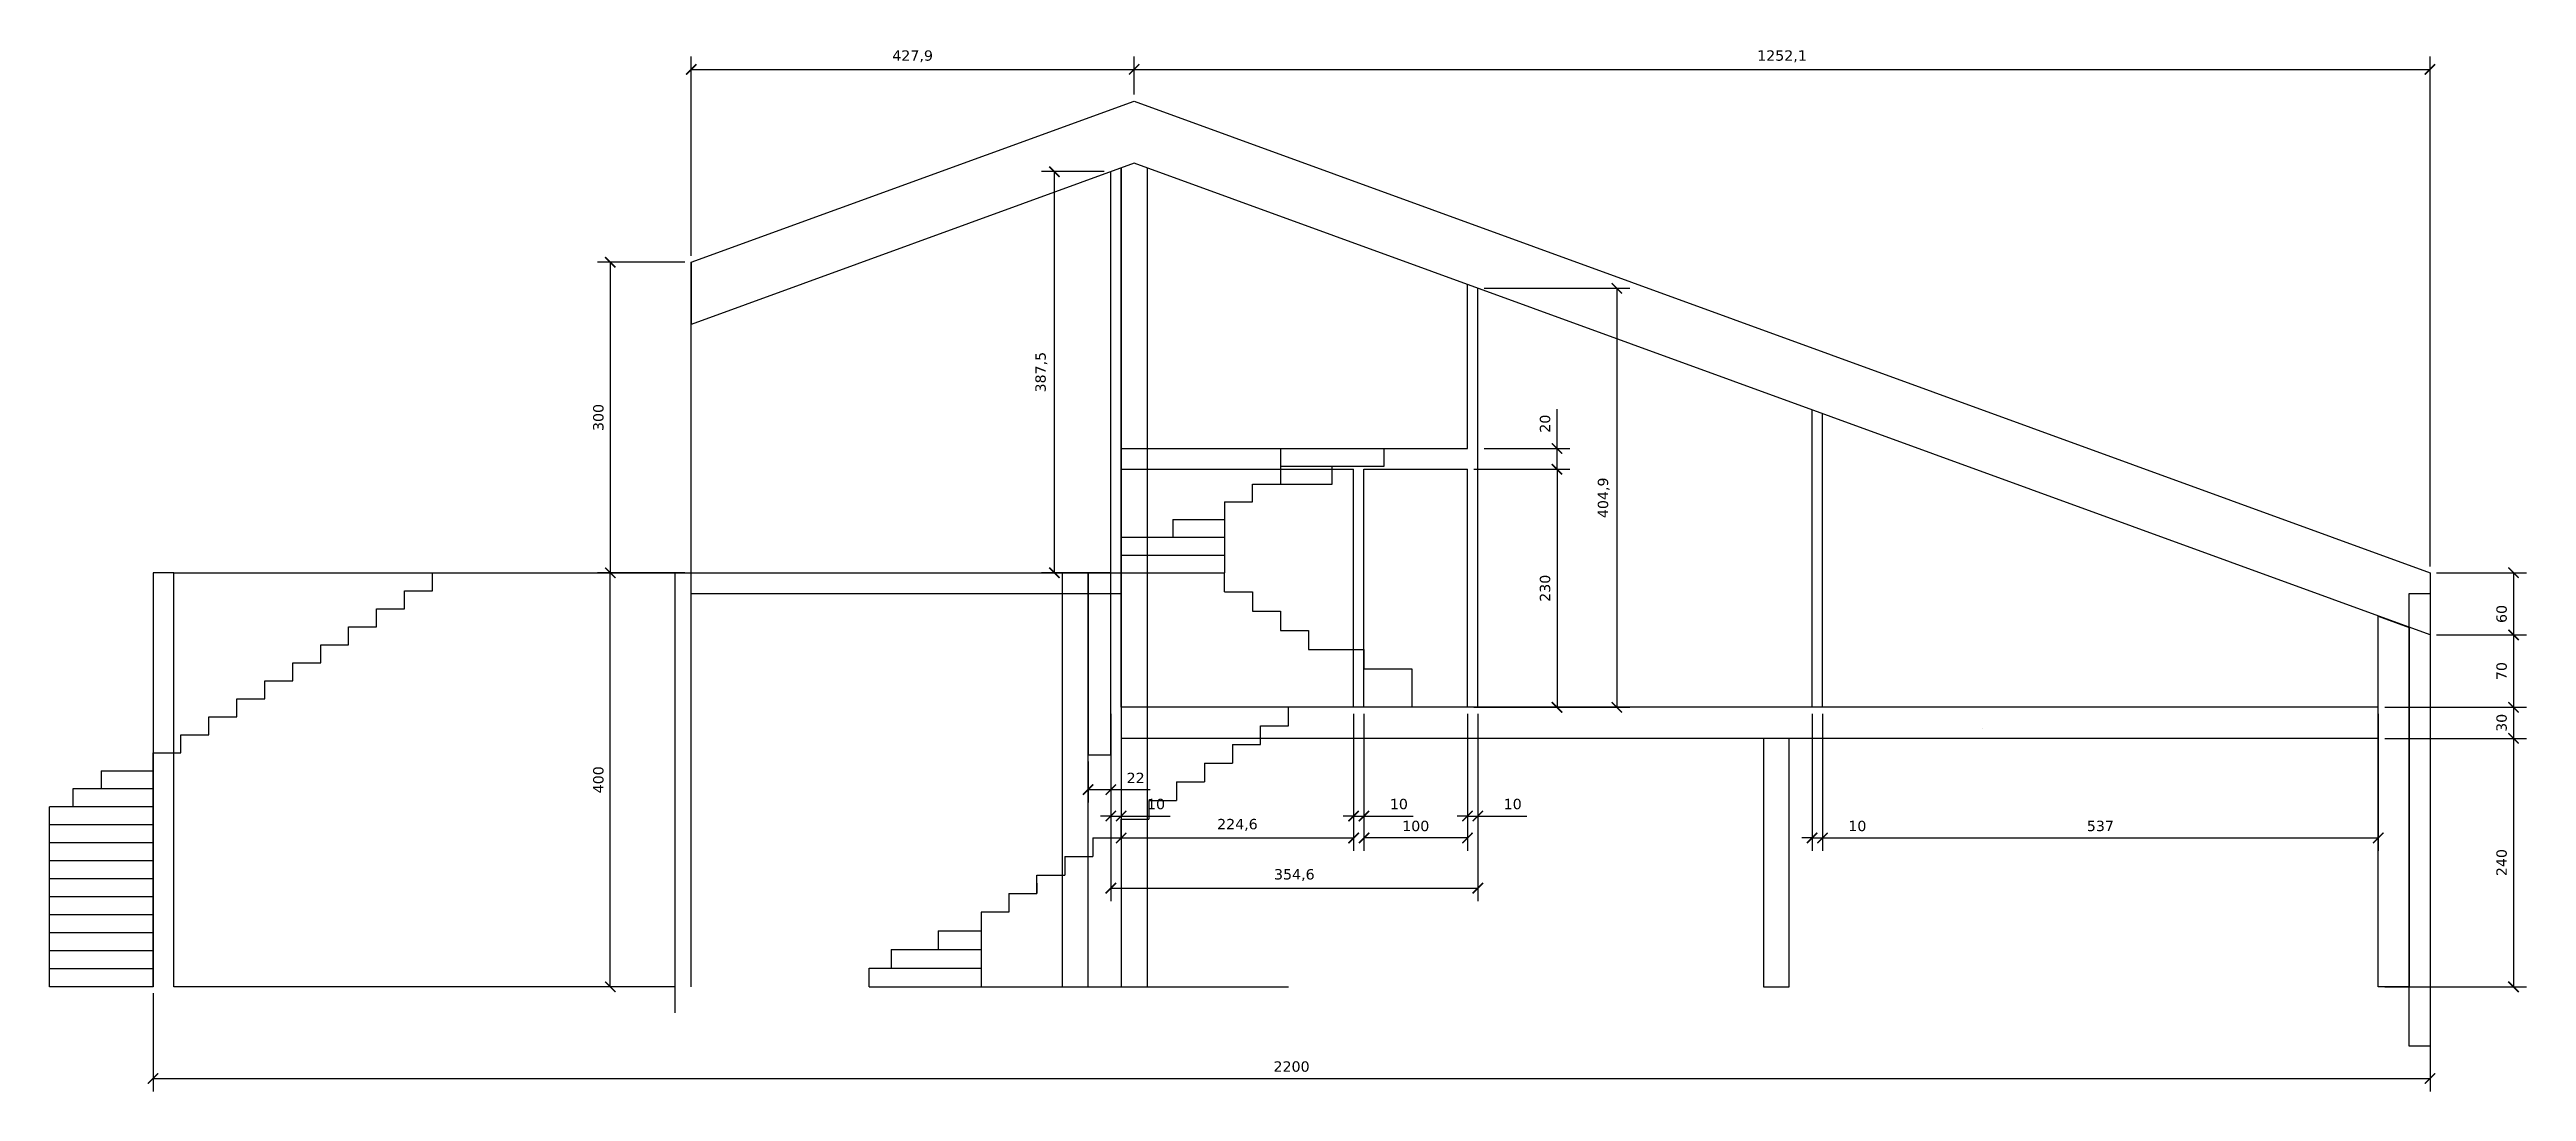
# Model space of a CAD drawing. Header units: centimetres. Extents: x -262314 to 1497847, y -126598 to 219599.
# Drawn here: x 54586 to 78518, y 23937 to 34003 of the extents above; entities that cross this region are included whole.
import ezdxf

# ---------------------------------------------------------------- set-up
doc = ezdxf.new("R2010")
doc.units = ezdxf.units.CM
doc.header["$PDMODE"] = 34
doc.header["$PDSIZE"] = 100
for name, color, linetype in [('A-FP 1', 2, 'Continuous'), ('A-POTEAU', 44, 'Continuous'), ('A-Roof', 2, 'Continuous'), ('A-Wall', 30, 'Continuous'), ('Dimensions', 6, 'Continuous'), ('E-STAIRS', 22, 'Continuous'), ('I-Cloison', 11, 'Continuous'), ('I-STAIRS', 44, 'Continuous'), ('IS-Ouate', 253, 'Continuous'), ('Mur de soutenement', 1, 'Continuous')]:
    doc.layers.add(name, color=color, linetype=linetype)
doc.styles.add('Seb', font='Verdana.ttf')
doc.dimstyles.new('d', dxfattribs={"dimtxt": 1, "dimasz": 1, "dimexe": 1.25, "dimexo": 0.625, "dimtad": 1, "dimdec": 1, "dimlfac": 0.1, "dimtxsty": 'Seb', "dimblk": 'ARCHTICK', "dimblk1": 'ARCHTICK', "dimblk2": 'ARCHTICK', "dimcen": 2.5, "dimclrd": 256, "dimclre": 256, "dimadec": 0, "dimazin": 0, "dimtfac": 1, "dimtdec": 1, "dimtmove": 0, "dimatfit": 3, "dimldrblk": 'ARCHTICK', "dimfxl": 1, "dimlwd": -1, "dimlwe": -1, "dimarcsym": 0})

# ---------------------------------------------------------------- blocks, each defined once
blk = doc.blocks.new('_ArchTick')
at = {"color": 0, "linetype": 'ByBlock', "const_width": 0.15}
blk.add_lwpolyline([(-0.5, -0.5), (0.5, 0.5)], dxfattribs=at)
blk = doc.blocks.new('*D53')
at = {"layer": 'Defpoints', "color": 0, "transparency": 16777216}
for p in [(55586, 24948), (77586, 24948), (77586, 24062)]:
    blk.add_point(p, dxfattribs=at)
at = {"layer": 'Dimensions', "transparency": 16777216}
for p, q in [((55586, 24885), (55586, 23937)), ((77586, 24885), (77586, 23937)), ((55586, 24062), (77586, 24062))]:
    blk.add_line(p, q, dxfattribs=at)
at = {"layer": 'Dimensions', "transparency": 16777216, "xscale": 100, "yscale": 100, "zscale": 100, "rotation": 180}
blk.add_blockref('_ArchTick', (55586, 24062), dxfattribs=at)
at = {"layer": 'Dimensions', "transparency": 16777216, "xscale": 100, "yscale": 100, "zscale": 100}
blk.add_blockref('_ArchTick', (77586, 24062), dxfattribs=at)
at = {"layer": 'Dimensions', "color": 0, "transparency": 16777216, "insert": (66586, 24177), "char_height": 100, "attachment_point": 5, "style": 'Seb'}
blk.add_mtext('2200', dxfattribs=at)
blk = doc.blocks.new('*D54')
at = {"layer": 'Defpoints', "color": 0, "transparency": 16777216}
for p in [(65065, 33811), (65065, 33505), (60786, 31948)]:
    blk.add_point(p, dxfattribs=at)
at = {"layer": 'Dimensions', "transparency": 16777216}
for p, q in [((60786, 32010), (60786, 33936)), ((60786, 33811), (65065, 33811)), ((65065, 33568), (65065, 33936))]:
    blk.add_line(p, q, dxfattribs=at)
at = {"layer": 'Dimensions', "transparency": 16777216, "xscale": 100, "yscale": 100, "zscale": 100, "rotation": 180}
blk.add_blockref('_ArchTick', (60786, 33811), dxfattribs=at)
at = {"layer": 'Dimensions', "transparency": 16777216, "xscale": 100, "yscale": 100, "zscale": 100}
blk.add_blockref('_ArchTick', (65065, 33811), dxfattribs=at)
at = {"layer": 'Dimensions', "color": 0, "transparency": 16777216, "insert": (62925, 33937), "char_height": 100, "attachment_point": 5, "style": 'Seb'}
blk.add_mtext('427,9', dxfattribs=at)
blk = doc.blocks.new('*D55')
at = {"layer": 'Defpoints', "color": 0, "transparency": 16777216}
for p in [(77586, 33811), (65065, 33505), (77586, 28948)]:
    blk.add_point(p, dxfattribs=at)
at = {"layer": 'Dimensions', "transparency": 16777216}
for p, q in [((65065, 33568), (65065, 33936)), ((65065, 33811), (77586, 33811)), ((77586, 29010), (77586, 33936))]:
    blk.add_line(p, q, dxfattribs=at)
at = {"layer": 'Dimensions', "transparency": 16777216, "xscale": 100, "yscale": 100, "zscale": 100, "rotation": 180}
blk.add_blockref('_ArchTick', (65065, 33811), dxfattribs=at)
at = {"layer": 'Dimensions', "transparency": 16777216, "xscale": 100, "yscale": 100, "zscale": 100}
blk.add_blockref('_ArchTick', (77586, 33811), dxfattribs=at)
at = {"layer": 'Dimensions', "color": 0, "transparency": 16777216, "insert": (71325, 33937), "char_height": 100, "attachment_point": 5, "style": 'Seb'}
blk.add_mtext('1252,1', dxfattribs=at)
blk = doc.blocks.new('*D56')
at = {"layer": 'Defpoints', "color": 0, "transparency": 16777216}
for p in [(77086, 27348), (77086, 24948), (78393, 24948)]:
    blk.add_point(p, dxfattribs=at)
at = {"layer": 'Dimensions', "transparency": 16777216}
for p, q in [((77148, 27348), (78518, 27348)), ((78393, 27348), (78393, 24948)), ((77148, 24948), (78518, 24948))]:
    blk.add_line(p, q, dxfattribs=at)
at = {"layer": 'Dimensions', "transparency": 16777216, "xscale": 100, "yscale": 100, "zscale": 100}
for p, rotation in [((78393, 27348), 90), ((78393, 24948), 270)]:
    blk.add_blockref('_ArchTick', p, dxfattribs=dict(at, rotation=rotation))
at = {"layer": 'Dimensions', "color": 0, "transparency": 16777216, "insert": (78278, 26148), "char_height": 100, "attachment_point": 5, "rotation": 90, "style": 'Seb'}
blk.add_mtext('240', dxfattribs=at)
blk = doc.blocks.new('*D57')
at = {"layer": 'Defpoints', "color": 0, "transparency": 16777216}
for p in [(77086, 27648), (77086, 27348), (78393, 27348)]:
    blk.add_point(p, dxfattribs=at)
at = {"layer": 'Dimensions', "transparency": 16777216}
for p, q in [((77148, 27648), (78518, 27648)), ((78393, 27648), (78393, 27348)), ((77148, 27348), (78518, 27348))]:
    blk.add_line(p, q, dxfattribs=at)
at = {"layer": 'Dimensions', "transparency": 16777216, "xscale": 100, "yscale": 100, "zscale": 100}
for p, rotation in [((78393, 27648), 90), ((78393, 27348), 270)]:
    blk.add_blockref('_ArchTick', p, dxfattribs=dict(at, rotation=rotation))
at = {"layer": 'Dimensions', "color": 0, "transparency": 16777216, "insert": (78278, 27498), "char_height": 100, "attachment_point": 5, "rotation": 90, "style": 'Seb'}
blk.add_mtext('30', dxfattribs=at)
blk = doc.blocks.new('*D58')
at = {"layer": 'Defpoints', "color": 0, "transparency": 16777216}
for p in [(71716, 27648), (77086, 27648), (77086, 26386)]:
    blk.add_point(p, dxfattribs=at)
at = {"layer": 'Dimensions', "transparency": 16777216}
for p, q in [((71716, 27585), (71716, 26261)), ((77086, 27585), (77086, 26261)), ((71716, 26386), (77086, 26386))]:
    blk.add_line(p, q, dxfattribs=at)
at = {"layer": 'Dimensions', "transparency": 16777216, "xscale": 100, "yscale": 100, "zscale": 100, "rotation": 180}
blk.add_blockref('_ArchTick', (71716, 26386), dxfattribs=at)
at = {"layer": 'Dimensions', "transparency": 16777216, "xscale": 100, "yscale": 100, "zscale": 100}
blk.add_blockref('_ArchTick', (77086, 26386), dxfattribs=at)
at = {"layer": 'Dimensions', "color": 0, "transparency": 16777216, "insert": (74401, 26501), "char_height": 100, "attachment_point": 5, "style": 'Seb'}
blk.add_mtext('537', dxfattribs=at)
blk = doc.blocks.new('*D59')
at = {"layer": 'Defpoints', "color": 0, "transparency": 16777216}
for p in [(71616, 27648), (71716, 27648), (71716, 26386)]:
    blk.add_point(p, dxfattribs=at)
at = {"layer": 'Dimensions', "transparency": 16777216}
for p, q in [((71616, 27585), (71616, 26261)), ((71716, 27585), (71716, 26261)), ((71616, 26386), (71516, 26386)), ((71616, 26386), (71716, 26386)), ((71716, 26386), (72190, 26386))]:
    blk.add_line(p, q, dxfattribs=at)
at = {"layer": 'Dimensions', "transparency": 16777216, "xscale": 100, "yscale": 100, "zscale": 100}
blk.add_blockref('_ArchTick', (71616, 26386), dxfattribs=at)
at = {"layer": 'Dimensions', "transparency": 16777216, "xscale": 100, "yscale": 100, "zscale": 100, "rotation": 180}
blk.add_blockref('_ArchTick', (71716, 26386), dxfattribs=at)
at = {"layer": 'Dimensions', "color": 0, "transparency": 16777216, "insert": (72053, 26501), "char_height": 100, "attachment_point": 5, "style": 'Seb'}
blk.add_mtext('10', dxfattribs=at)
blk = doc.blocks.new('*D60')
at = {"layer": 'Defpoints', "color": 0, "transparency": 16777216}
for p in [(77586, 28348), (77586, 27648), (78393, 27648)]:
    blk.add_point(p, dxfattribs=at)
at = {"layer": 'Dimensions', "transparency": 16777216}
for p, q in [((77648, 28348), (78518, 28348)), ((78393, 28348), (78393, 27648)), ((77648, 27648), (78518, 27648))]:
    blk.add_line(p, q, dxfattribs=at)
at = {"layer": 'Dimensions', "transparency": 16777216, "xscale": 100, "yscale": 100, "zscale": 100}
for p, rotation in [((78393, 28348), 90), ((78393, 27648), 270)]:
    blk.add_blockref('_ArchTick', p, dxfattribs=dict(at, rotation=rotation))
at = {"layer": 'Dimensions', "color": 0, "transparency": 16777216, "insert": (78278, 27998), "char_height": 100, "attachment_point": 5, "rotation": 90, "style": 'Seb'}
blk.add_mtext('70', dxfattribs=at)
blk = doc.blocks.new('*D61')
at = {"layer": 'Defpoints', "color": 0, "transparency": 16777216}
for p in [(77586, 28948), (77586, 28348), (78393, 28348)]:
    blk.add_point(p, dxfattribs=at)
at = {"layer": 'Dimensions', "transparency": 16777216}
for p, q in [((77648, 28948), (78518, 28948)), ((78393, 28948), (78393, 28348)), ((77648, 28348), (78518, 28348))]:
    blk.add_line(p, q, dxfattribs=at)
at = {"layer": 'Dimensions', "transparency": 16777216, "xscale": 100, "yscale": 100, "zscale": 100}
for p, rotation in [((78393, 28948), 90), ((78393, 28348), 270)]:
    blk.add_blockref('_ArchTick', p, dxfattribs=dict(at, rotation=rotation))
at = {"layer": 'Dimensions', "color": 0, "transparency": 16777216, "insert": (78278, 28550), "char_height": 100, "attachment_point": 5, "rotation": 90, "style": 'Seb'}
blk.add_mtext('60', dxfattribs=at)
blk = doc.blocks.new('*D62')
at = {"layer": 'Defpoints', "color": 0, "transparency": 16777216}
for p in [(67286, 27648), (68286, 27648), (67286, 26386)]:
    blk.add_point(p, dxfattribs=at)
at = {"layer": 'Dimensions', "transparency": 16777216}
for p, q in [((67286, 27585), (67286, 26261)), ((68286, 27585), (68286, 26261)), ((68286, 26386), (67286, 26386))]:
    blk.add_line(p, q, dxfattribs=at)
at = {"layer": 'Dimensions', "transparency": 16777216, "xscale": 100, "yscale": 100, "zscale": 100, "rotation": 180}
blk.add_blockref('_ArchTick', (67286, 26386), dxfattribs=at)
at = {"layer": 'Dimensions', "transparency": 16777216, "xscale": 100, "yscale": 100, "zscale": 100}
blk.add_blockref('_ArchTick', (68286, 26386), dxfattribs=at)
at = {"layer": 'Dimensions', "color": 0, "transparency": 16777216, "insert": (67786, 26501), "char_height": 100, "attachment_point": 5, "style": 'Seb'}
blk.add_mtext('100', dxfattribs=at)
blk = doc.blocks.new('*D63')
at = {"layer": 'Defpoints', "color": 0, "transparency": 16777216}
for p in [(67186, 27648), (67286, 27648), (67286, 26598)]:
    blk.add_point(p, dxfattribs=at)
at = {"layer": 'Dimensions', "transparency": 16777216}
for p, q in [((67186, 27585), (67186, 26473)), ((67286, 27585), (67286, 26473)), ((67186, 26598), (67086, 26598)), ((67186, 26598), (67286, 26598)), ((67286, 26598), (67760, 26598))]:
    blk.add_line(p, q, dxfattribs=at)
at = {"layer": 'Dimensions', "transparency": 16777216, "xscale": 100, "yscale": 100, "zscale": 100}
blk.add_blockref('_ArchTick', (67186, 26598), dxfattribs=at)
at = {"layer": 'Dimensions', "transparency": 16777216, "xscale": 100, "yscale": 100, "zscale": 100, "rotation": 180}
blk.add_blockref('_ArchTick', (67286, 26598), dxfattribs=at)
at = {"layer": 'Dimensions', "color": 0, "transparency": 16777216, "insert": (67623, 26713), "char_height": 100, "attachment_point": 5, "style": 'Seb'}
blk.add_mtext('10', dxfattribs=at)
blk = doc.blocks.new('*D64')
at = {"layer": 'Defpoints', "color": 0, "transparency": 16777216}
for p in [(68286, 27648), (68386, 27648), (68386, 26598)]:
    blk.add_point(p, dxfattribs=at)
at = {"layer": 'Dimensions', "transparency": 16777216}
for p, q in [((68286, 27585), (68286, 26473)), ((68386, 27585), (68386, 26473)), ((68286, 26598), (68186, 26598)), ((68286, 26598), (68386, 26598)), ((68386, 26598), (68860, 26598))]:
    blk.add_line(p, q, dxfattribs=at)
at = {"layer": 'Dimensions', "transparency": 16777216, "xscale": 100, "yscale": 100, "zscale": 100}
blk.add_blockref('_ArchTick', (68286, 26598), dxfattribs=at)
at = {"layer": 'Dimensions', "transparency": 16777216, "xscale": 100, "yscale": 100, "zscale": 100, "rotation": 180}
blk.add_blockref('_ArchTick', (68386, 26598), dxfattribs=at)
at = {"layer": 'Dimensions', "color": 0, "transparency": 16777216, "insert": (68723, 26713), "char_height": 100, "attachment_point": 5, "style": 'Seb'}
blk.add_mtext('10', dxfattribs=at)
blk = doc.blocks.new('*D65')
at = {"layer": 'Defpoints', "color": 0, "transparency": 16777216}
for p in [(64940, 27648), (67186, 27648), (67186, 26386)]:
    blk.add_point(p, dxfattribs=at)
at = {"layer": 'Dimensions', "transparency": 16777216}
for p, q in [((64940, 27585), (64940, 26261)), ((67186, 27585), (67186, 26261)), ((64940, 26386), (67186, 26386))]:
    blk.add_line(p, q, dxfattribs=at)
at = {"layer": 'Dimensions', "transparency": 16777216, "xscale": 100, "yscale": 100, "zscale": 100, "rotation": 180}
blk.add_blockref('_ArchTick', (64940, 26386), dxfattribs=at)
at = {"layer": 'Dimensions', "transparency": 16777216, "xscale": 100, "yscale": 100, "zscale": 100}
blk.add_blockref('_ArchTick', (67186, 26386), dxfattribs=at)
at = {"layer": 'Dimensions', "color": 0, "transparency": 16777216, "insert": (66063, 26512), "char_height": 100, "attachment_point": 5, "style": 'Seb'}
blk.add_mtext('224,6', dxfattribs=at)
blk = doc.blocks.new('*D66')
at = {"layer": 'Defpoints', "color": 0, "transparency": 16777216}
for p in [(64840, 27648), (64940, 27648), (64940, 26598)]:
    blk.add_point(p, dxfattribs=at)
at = {"layer": 'Dimensions', "transparency": 16777216}
for p, q in [((64840, 27585), (64840, 26473)), ((64940, 27585), (64940, 26473)), ((64840, 26598), (64740, 26598)), ((64840, 26598), (64940, 26598)), ((64940, 26598), (65414, 26598))]:
    blk.add_line(p, q, dxfattribs=at)
at = {"layer": 'Dimensions', "transparency": 16777216, "xscale": 100, "yscale": 100, "zscale": 100}
blk.add_blockref('_ArchTick', (64840, 26598), dxfattribs=at)
at = {"layer": 'Dimensions', "transparency": 16777216, "xscale": 100, "yscale": 100, "zscale": 100, "rotation": 180}
blk.add_blockref('_ArchTick', (64940, 26598), dxfattribs=at)
at = {"layer": 'Dimensions', "color": 0, "transparency": 16777216, "insert": (65277, 26713), "char_height": 100, "attachment_point": 5, "style": 'Seb'}
blk.add_mtext('10', dxfattribs=at)
blk = doc.blocks.new('*D67')
at = {"layer": 'Defpoints', "color": 0, "transparency": 16777216}
for p in [(64620, 27188), (64840, 27188), (64840, 26853)]:
    blk.add_point(p, dxfattribs=at)
at = {"layer": 'Dimensions', "transparency": 16777216}
for p, q in [((64620, 27125), (64620, 26728)), ((64840, 27125), (64840, 26728)), ((64620, 26853), (64840, 26853)), ((64840, 26853), (65221, 26853))]:
    blk.add_line(p, q, dxfattribs=at)
at = {"layer": 'Dimensions', "transparency": 16777216, "xscale": 100, "yscale": 100, "zscale": 100, "rotation": 180}
blk.add_blockref('_ArchTick', (64620, 26853), dxfattribs=at)
at = {"layer": 'Dimensions', "transparency": 16777216, "xscale": 100, "yscale": 100, "zscale": 100}
blk.add_blockref('_ArchTick', (64840, 26853), dxfattribs=at)
at = {"layer": 'Dimensions', "color": 0, "transparency": 16777216, "insert": (65080, 26966), "char_height": 100, "attachment_point": 5, "style": 'Seb'}
blk.add_mtext('22', dxfattribs=at)
blk = doc.blocks.new('*D68')
at = {"layer": 'Defpoints', "color": 0, "transparency": 16777216}
for p in [(68386, 31696), (68386, 27648), (69729, 27648)]:
    blk.add_point(p, dxfattribs=at)
at = {"layer": 'Dimensions', "transparency": 16777216}
for p, q in [((68448, 31696), (69854, 31696)), ((69729, 31696), (69729, 27648)), ((68448, 27648), (69854, 27648))]:
    blk.add_line(p, q, dxfattribs=at)
at = {"layer": 'Dimensions', "transparency": 16777216, "xscale": 100, "yscale": 100, "zscale": 100}
for p, rotation in [((69729, 31696), 90), ((69729, 27648), 270)]:
    blk.add_blockref('_ArchTick', p, dxfattribs=dict(at, rotation=rotation))
at = {"layer": 'Dimensions', "color": 0, "transparency": 16777216, "insert": (69603, 29672), "char_height": 100, "attachment_point": 5, "rotation": 90, "style": 'Seb'}
blk.add_mtext('404,9', dxfattribs=at)
blk = doc.blocks.new('*D69')
at = {"layer": 'Defpoints', "color": 0, "transparency": 16777216}
for p in [(68286, 29948), (68286, 27648), (69151, 27648)]:
    blk.add_point(p, dxfattribs=at)
at = {"layer": 'Dimensions', "transparency": 16777216}
for p, q in [((68348, 29948), (69276, 29948)), ((69151, 29948), (69151, 27648)), ((68348, 27648), (69276, 27648))]:
    blk.add_line(p, q, dxfattribs=at)
at = {"layer": 'Dimensions', "transparency": 16777216, "xscale": 100, "yscale": 100, "zscale": 100}
for p, rotation in [((69151, 29948), 90), ((69151, 27648), 270)]:
    blk.add_blockref('_ArchTick', p, dxfattribs=dict(at, rotation=rotation))
at = {"layer": 'Dimensions', "color": 0, "transparency": 16777216, "insert": (69036, 28798), "char_height": 100, "attachment_point": 5, "rotation": 90, "style": 'Seb'}
blk.add_mtext('230', dxfattribs=at)
blk = doc.blocks.new('*D70')
at = {"layer": 'Defpoints', "color": 0, "transparency": 16777216}
for p in [(64840, 27648), (68386, 27648), (68386, 25901)]:
    blk.add_point(p, dxfattribs=at)
at = {"layer": 'Dimensions', "transparency": 16777216}
for p, q in [((64840, 27585), (64840, 25776)), ((68386, 27585), (68386, 25776)), ((64840, 25901), (68386, 25901))]:
    blk.add_line(p, q, dxfattribs=at)
at = {"layer": 'Dimensions', "transparency": 16777216, "xscale": 100, "yscale": 100, "zscale": 100, "rotation": 180}
blk.add_blockref('_ArchTick', (64840, 25901), dxfattribs=at)
at = {"layer": 'Dimensions', "transparency": 16777216, "xscale": 100, "yscale": 100, "zscale": 100}
blk.add_blockref('_ArchTick', (68386, 25901), dxfattribs=at)
at = {"layer": 'Dimensions', "color": 0, "transparency": 16777216, "insert": (66613, 26027), "char_height": 100, "attachment_point": 5, "style": 'Seb'}
blk.add_mtext('354,6', dxfattribs=at)
blk = doc.blocks.new('*D71')
at = {"layer": 'Defpoints', "color": 0, "transparency": 16777216}
for p in [(68386, 30148), (68386, 29948), (69151, 30148)]:
    blk.add_point(p, dxfattribs=at)
at = {"layer": 'Dimensions', "transparency": 16777216}
for p, q in [((69151, 30148), (69151, 30529)), ((68448, 30148), (69276, 30148)), ((68448, 29948), (69276, 29948)), ((69151, 29948), (69151, 30148))]:
    blk.add_line(p, q, dxfattribs=at)
at = {"layer": 'Dimensions', "transparency": 16777216, "xscale": 100, "yscale": 100, "zscale": 100}
for p, rotation in [((69151, 30148), 90), ((69151, 29948), 270)]:
    blk.add_blockref('_ArchTick', p, dxfattribs=dict(at, rotation=rotation))
at = {"layer": 'Dimensions', "color": 0, "transparency": 16777216, "insert": (69036, 30388), "char_height": 100, "attachment_point": 5, "rotation": 90, "style": 'Seb'}
blk.add_mtext('20', dxfattribs=at)
blk = doc.blocks.new('*D72')
at = {"layer": 'Defpoints', "color": 0, "transparency": 16777216}
for p in [(64295, 32823), (64840, 32823), (64840, 28948)]:
    blk.add_point(p, dxfattribs=at)
at = {"layer": 'Dimensions', "transparency": 16777216}
for p, q in [((64777, 32823), (64170, 32823)), ((64295, 28948), (64295, 32823)), ((64777, 28948), (64170, 28948))]:
    blk.add_line(p, q, dxfattribs=at)
at = {"layer": 'Dimensions', "transparency": 16777216, "xscale": 100, "yscale": 100, "zscale": 100}
for p, rotation in [((64295, 32823), 90), ((64295, 28948), 270)]:
    blk.add_blockref('_ArchTick', p, dxfattribs=dict(at, rotation=rotation))
at = {"layer": 'Dimensions', "color": 0, "transparency": 16777216, "insert": (64169, 30886), "char_height": 100, "attachment_point": 5, "rotation": 90, "style": 'Seb'}
blk.add_mtext('387,5', dxfattribs=at)
blk = doc.blocks.new('*D73')
at = {"layer": 'Defpoints', "color": 0, "transparency": 16777216}
for p in [(60786, 31948), (60004, 28948), (60786, 28948)]:
    blk.add_point(p, dxfattribs=at)
at = {"layer": 'Dimensions', "transparency": 16777216}
for p, q in [((60723, 31948), (59879, 31948)), ((60004, 31948), (60004, 28948)), ((60723, 28948), (59879, 28948))]:
    blk.add_line(p, q, dxfattribs=at)
at = {"layer": 'Dimensions', "transparency": 16777216, "xscale": 100, "yscale": 100, "zscale": 100}
for p, rotation in [((60004, 31948), 90), ((60004, 28948), 270)]:
    blk.add_blockref('_ArchTick', p, dxfattribs=dict(at, rotation=rotation))
at = {"layer": 'Dimensions', "color": 0, "transparency": 16777216, "insert": (59889, 30448), "char_height": 100, "attachment_point": 5, "rotation": 90, "style": 'Seb'}
blk.add_mtext('300', dxfattribs=at)
blk = doc.blocks.new('*D74')
at = {"layer": 'Defpoints', "color": 0, "transparency": 16777216}
for p in [(60004, 28948), (60626, 28948), (60626, 24948)]:
    blk.add_point(p, dxfattribs=at)
at = {"layer": 'Dimensions', "transparency": 16777216}
for p, q in [((60563, 28948), (59879, 28948)), ((60004, 24948), (60004, 28948)), ((60563, 24948), (59879, 24948))]:
    blk.add_line(p, q, dxfattribs=at)
at = {"layer": 'Dimensions', "transparency": 16777216, "xscale": 100, "yscale": 100, "zscale": 100}
for p, rotation in [((60004, 28948), 90), ((60004, 24948), 270)]:
    blk.add_blockref('_ArchTick', p, dxfattribs=dict(at, rotation=rotation))
at = {"layer": 'Dimensions', "color": 0, "transparency": 16777216, "insert": (59889, 26948), "char_height": 100, "attachment_point": 5, "rotation": 90, "style": 'Seb'}
blk.add_mtext('400', dxfattribs=at)

msp = doc.modelspace()

# ---------------------------------------------------------------- linework, layer by layer
at = {"layer": 'A-FP 1'}
for p, q in [((55785.97, 28947.96), (60785.97, 28947.96)), ((60785.97, 28947.96), (64939.76, 28947.96)), ((60785.97, 28747.96), (64939.76, 28747.96))]:
    msp.add_line(p, q, dxfattribs=at)
at = {"layer": 'A-POTEAU'}
for p, q in [((64939.76, 32859.82), (64939.76, 28947.96)), ((64939.76, 32859.82), (64939.76, 24947.96)), ((65189.76, 32859.82), (65189.76, 24947.96))]:
    msp.add_line(p, q, dxfattribs=at)
at = {"layer": 'A-Roof'}
for q in [(65064.76, 33505.31), (60785.97, 31347.96)]:
    msp.add_line((60785.97, 31947.96), q, dxfattribs=at)
for points in [[(65064.76, 32905.31), (60785.97, 31347.96), (60785.97, 31947.96), (65064.76, 33505.31), (77585.97, 28947.96), (77585.97, 28347.96)], [(77385.97, 28420.76), (77385.97, 24947.96), (77085.97, 24947.96), (77085.97, 28529.95)]]:
    msp.add_lwpolyline(points, close=True, dxfattribs=at)
at = {"layer": 'A-Wall'}
for p, q in [((60785.97, 24947.96), (60785.97, 31947.96)), ((60625.97, 28947.96), (60625.97, 24697.96))]:
    msp.add_line(p, q, dxfattribs=at)
at = {"layer": 'E-STAIRS'}
for p, q in [((58015.97, 28600.14), (58015.97, 28774.05)), ((58015.97, 28774.05), (58285.97, 28774.05)), ((58285.97, 28774.05), (58285.97, 28947.96)), ((58285.97, 28947.96), (58555.97, 28947.96)), ((57746.29, 28426.22), (57746.29, 28600.14)), ((57746.29, 28600.14), (58015.97, 28600.14)), ((57205.97, 28078.4), (57205.97, 28252.31)), ((57205.97, 28252.31), (57475.97, 28252.31)), ((57475.97, 28252.31), (57475.97, 28426.22)), ((57475.97, 28426.22), (57746.29, 28426.22)), ((56935.97, 27904.49), (56935.97, 28078.4)), ((56935.97, 28078.4), (57205.97, 28078.4)), ((56665.97, 27730.57), (56665.97, 27904.49)), ((56665.97, 27904.49), (56935.97, 27904.49)), ((56125.97, 27382.75), (56125.97, 27556.66)), ((56125.97, 27556.66), (56395.97, 27556.66)), ((56395.97, 27556.66), (56395.97, 27730.57)), ((56395.97, 27556.66), (56395.97, 27730.57)), ((56395.97, 27556.66), (56395.97, 27730.57)), ((56395.97, 27730.57), (56665.97, 27730.57)), ((55855.97, 27382.75), (56125.97, 27382.75)), ((55855.97, 27208.83), (55855.97, 27382.75)), ((55855.97, 27208.83), (55855.97, 27382.75)), ((55855.97, 27208.83), (55855.97, 27382.75)), ((55585.97, 24947.96), (55585.97, 27208.83)), ((55585.97, 27034.92), (55585.97, 27208.83)), ((55585.97, 27208.83), (55855.97, 27208.83)), ((55585.97, 26861.01), (54810.97, 26861.01)), ((54810.97, 26861.01), (54810.97, 26687.09)), ((55085.97, 27034.92), (55585.97, 27034.92)), ((55085.97, 27034.92), (55085.97, 26861.01)), ((55315.97, 27034.92), (55585.97, 27034.92)), ((55585.97, 27034.92), (55585.97, 24947.96)), ((54585.97, 24947.96), (54585.97, 26687.09)), ((55585.97, 26687.09), (54585.97, 26687.09)), ((55585.97, 26513.18), (54585.97, 26513.18)), ((55585.97, 26339.27), (54585.97, 26339.27)), ((55585.97, 26165.35), (54585.97, 26165.35)), ((55585.97, 25991.44), (54585.97, 25991.44)), ((55585.97, 25817.53), (54585.97, 25817.53)), ((55585.97, 25643.62), (54585.97, 25643.62)), ((55585.97, 25469.7), (54585.97, 25469.7)), ((55585.97, 25295.79), (54585.97, 25295.79)), ((55585.97, 25121.88), (54585.97, 25121.88)), ((55585.97, 24947.96), (54585.97, 24947.96)), ((60625.97, 24947.96), (55785.97, 24947.96))]:
    msp.add_line(p, q, dxfattribs=at)
at = {"layer": 'I-Cloison'}
for p, q in [((64839.76, 27647.96), (64839.76, 32823.42)), ((64939.76, 27647.96), (64939.76, 32859.82)), ((68285.98, 30147.96), (68285.98, 31732.89)), ((68385.98, 27647.96), (68385.98, 31696.49)), ((71615.57, 27647.96), (71615.57, 30521.01)), ((71715.57, 27647.96), (71715.57, 30484.62)), ((64939.76, 30147.96), (68285.98, 30147.96)), ((64939.76, 29947.96), (67185.98, 29947.96)), ((67185.98, 27647.96), (67185.98, 29947.96)), ((67285.98, 27647.96), (67285.98, 29947.96)), ((67285.98, 29947.96), (68285.98, 29947.96)), ((68285.98, 27647.96), (68285.98, 29947.96)), ((68385.98, 27647.96), (68385.98, 29747.96)), ((77085.97, 27647.96), (64939.76, 27647.96)), ((77085.97, 27347.96), (64939.76, 27347.96)), ((73257.47, 27447.96), (73257.47, 27447.96))]:
    msp.add_line(p, q, dxfattribs=at)
at = {"layer": 'I-STAIRS'}
for p, q in [((66479.76, 30147.96), (66479.76, 29805.11)), ((66479.76, 30147.96), (67479.76, 30147.96)), ((66479.76, 29976.53), (67479.76, 29976.53)), ((66979.76, 29805.11), (66979.76, 29976.53)), ((67479.76, 29976.53), (67479.76, 30147.96)), ((66209.76, 29805.11), (66979.76, 29805.11)), ((66209.76, 29633.68), (66209.76, 29805.11)), ((65439.76, 29462.25), (65939.76, 29462.25)), ((65439.76, 29462.25), (65439.76, 29290.82)), ((65939.76, 29633.68), (66209.76, 29633.68)), ((65939.76, 29633.68), (65939.76, 28947.96)), ((64939.76, 29290.82), (65939.76, 29290.82)), ((64939.76, 29290.82), (64939.76, 28947.96)), ((64939.76, 29119.39), (65939.76, 29119.39)), ((64939.76, 27647.96), (64939.76, 28947.96)), ((64939.76, 28947.96), (65939.76, 28947.96)), ((65939.76, 28762.25), (65939.76, 28947.96)), ((66555.97, 27467.96), (66555.97, 27647.96)), ((66015.97, 27287.96), (66015.97, 27107.96)), ((66015.97, 27287.96), (66285.97, 27287.96)), ((66285.97, 27287.96), (66285.97, 27467.96)), ((66285.97, 27467.96), (66555.97, 27467.96)), ((65745.97, 27107.96), (65745.97, 26927.96)), ((65745.97, 27107.96), (66015.97, 27107.96)), ((65475.97, 26927.96), (65475.97, 26747.96)), ((65475.97, 26927.96), (65745.97, 26927.96)), ((64935.97, 26567.96), (64935.97, 26387.96)), ((64935.97, 26567.96), (65205.97, 26567.96)), ((65205.97, 26747.96), (65205.97, 26567.96)), ((65205.97, 26747.96), (65475.97, 26747.96)), ((64665.97, 26387.96), (64665.97, 26207.96)), ((64665.97, 26387.96), (64935.97, 26387.96)), ((64395.97, 26207.96), (64395.97, 26027.96)), ((64395.97, 26207.96), (64665.97, 26207.96)), ((63855.97, 25847.96), (64125.97, 25847.96)), ((63855.97, 25847.96), (63855.97, 25667.96)), ((64125.97, 25847.96), (64125.97, 26027.96)), ((64125.97, 26027.96), (64395.97, 26027.96)), ((64125.97, 25947.96), (64125.97, 25847.96)), ((63585.97, 25667.96), (63585.97, 24947.96)), ((63855.97, 25667.96), (63585.97, 25667.96)), ((63171.76, 25487.96), (63585.97, 25487.96)), ((63171.76, 25487.96), (63171.76, 25307.96)), ((62716.34, 25307.96), (63585.97, 25307.96)), ((62716.34, 25307.96), (62716.34, 25127.96)), ((62505.97, 25127.96), (63585.97, 25127.96)), ((62505.97, 24947.96), (62505.97, 25127.96)), ((62505.97, 24947.96), (66555.97, 24947.96))]:
    msp.add_line(p, q, dxfattribs=at)
for points in [[(65939.76, 28762.25), (66209.76, 28762.25), (66209.76, 28576.53), (66479.76, 28576.53), (66479.76, 28390.82), (66749.76, 28390.82), (66749.76, 28205.11)], [(66749.76, 28205.11), (67285.98, 28205.11), (67285.98, 28019.39), (67749.76, 28019.39), (67749.76, 27647.96)]]:
    msp.add_lwpolyline(points, dxfattribs=at)
at = {"layer": 'IS-Ouate'}
msp.add_lwpolyline([(64839.76, 27187.96), (64839.76, 28947.96), (64619.76, 28947.96), (64619.76, 27187.96)], close=True, dxfattribs=at)
at = {"layer": 'Mur de soutenement'}
for p, q in [((55785.97, 28947.96), (55585.97, 28947.96)), ((55585.97, 28947.96), (55585.97, 24947.96)), ((55785.97, 24947.96), (55785.97, 28947.96))]:
    msp.add_line(p, q, dxfattribs=at)
for points in [[(64369.76, 24947.96), (64619.76, 24947.96), (64619.76, 28947.96), (64369.76, 28947.96)], [(64369.76, 24947.96), (64619.76, 24947.96), (64619.76, 28947.96), (64369.76, 28947.96)], [(77585.97, 24373.83), (77385.97, 24373.83), (77385.97, 28747.96), (77585.97, 28747.96)], [(71145.57, 24947.96), (71395.57, 24947.96), (71395.57, 27347.96), (71145.57, 27347.96)]]:
    msp.add_lwpolyline(points, close=True, dxfattribs=at)

# ---------------------------------------------------------------- dimensions: what is measured, and where the dimension line sits
at = {"layer": 'Dimensions'}
for base, p1, p2, picture, middle in [((65064.76, 33810.8), (60785.97, 31947.96), (65064.76, 33505.31), '*D54', (62925.37, 33937.1)), ((77585.97, 33810.8), (65064.76, 33505.31), (77585.97, 28947.96), '*D55', (71325.37, 33937.1)), ((64939.76, 26597.85), (64839.76, 27647.96), (64939.76, 27647.96), '*D66', (65276.81, 26712.73)), ((68385.98, 25901.02), (64839.76, 27647.96), (68385.98, 27647.96), '*D70', (66612.87, 26027.32)), ((67185.98, 26385.82), (64939.76, 27647.96), (67185.98, 27647.96), '*D65', (66062.87, 26512.12)), ((67285.98, 26597.85), (67185.98, 27647.96), (67285.98, 27647.96), '*D63', (67623.02, 26712.73)), ((67285.98, 26385.82), (68285.98, 27647.96), (67285.98, 27647.96), '*D62', (67785.98, 26500.7)), ((68385.98, 26597.85), (68285.98, 27647.96), (68385.98, 27647.96), '*D64', (68723.02, 26712.73)), ((71715.57, 26385.82), (71615.57, 27647.96), (71715.57, 27647.96), '*D59', (72052.62, 26500.7)), ((77085.97, 26385.82), (71715.57, 27647.96), (77085.97, 27647.96), '*D58', (74400.77, 26500.7)), ((64839.76, 26852.92), (64619.76, 27187.96), (64839.76, 27187.96), '*D67', (65080.16, 26966.46))]:
    dim = msp.add_linear_dim(base=base, p1=p1, p2=p2, dimstyle='d', dxfattribs=at)
    dim.commit()
    dim.dimension.update_dxf_attribs({"geometry": picture, "text_midpoint": middle})
for base, p1, p2, picture, middle in [((64295.3, 32823.42), (64839.76, 28947.96), (64839.76, 32823.42), '*D72', (64169, 30885.69)), ((60003.89, 28947.96), (60785.97, 31947.96), (60785.97, 28947.96), '*D73', (59889.01, 30447.96)), ((69729.13, 27647.96), (68385.98, 31696.49), (68385.98, 27647.96), '*D68', (69602.83, 29672.23)), ((69151.3, 30147.96), (68385.98, 29947.96), (68385.98, 30147.96), '*D71', (69036.42, 30388.37)), ((69151.3, 27647.96), (68285.98, 29947.96), (68285.98, 27647.96), '*D69', (69036.42, 28797.96)), ((60003.89, 28947.96), (60625.97, 24947.96), (60625.97, 28947.96), '*D74', (59889.01, 26947.96)), ((78392.81, 27647.96), (77585.97, 28347.96), (77585.97, 27647.96), '*D60', (78277.93, 27997.96)), ((78392.81, 27347.96), (77085.97, 27647.96), (77085.97, 27347.96), '*D57', (78277.93, 27497.96)), ((78392.81, 24947.96), (77085.97, 27347.96), (77085.97, 24947.96), '*D56', (78277.93, 26147.96))]:
    dim = msp.add_linear_dim(base=base, p1=p1, p2=p2, angle=90, dimstyle='d', dxfattribs=at)
    dim.commit()
    dim.dimension.update_dxf_attribs({"geometry": picture, "text_midpoint": middle})
dim = msp.add_linear_dim(base=(78392.81, 28347.96), p1=(77585.97, 28947.96), p2=(77585.97, 28347.96), angle=90, dimstyle='d', dxfattribs=at)
dim.commit()
dim.dimension.update_dxf_attribs({"geometry": '*D61', "text_midpoint": (78392.81, 28550.34), "dimtype": 160})
dim = msp.add_linear_dim(base=(77585.97, 24061.94), p1=(55585.97, 24947.96), p2=(77585.97, 24947.96), dimstyle='d', override={"dimtxt": 1, "dimzin": 12}, dxfattribs=at)
dim.commit()
dim.dimension.update_dxf_attribs({"geometry": '*D53', "text_midpoint": (66585.97, 24176.83)})

doc.saveas('drawing.dxf')
